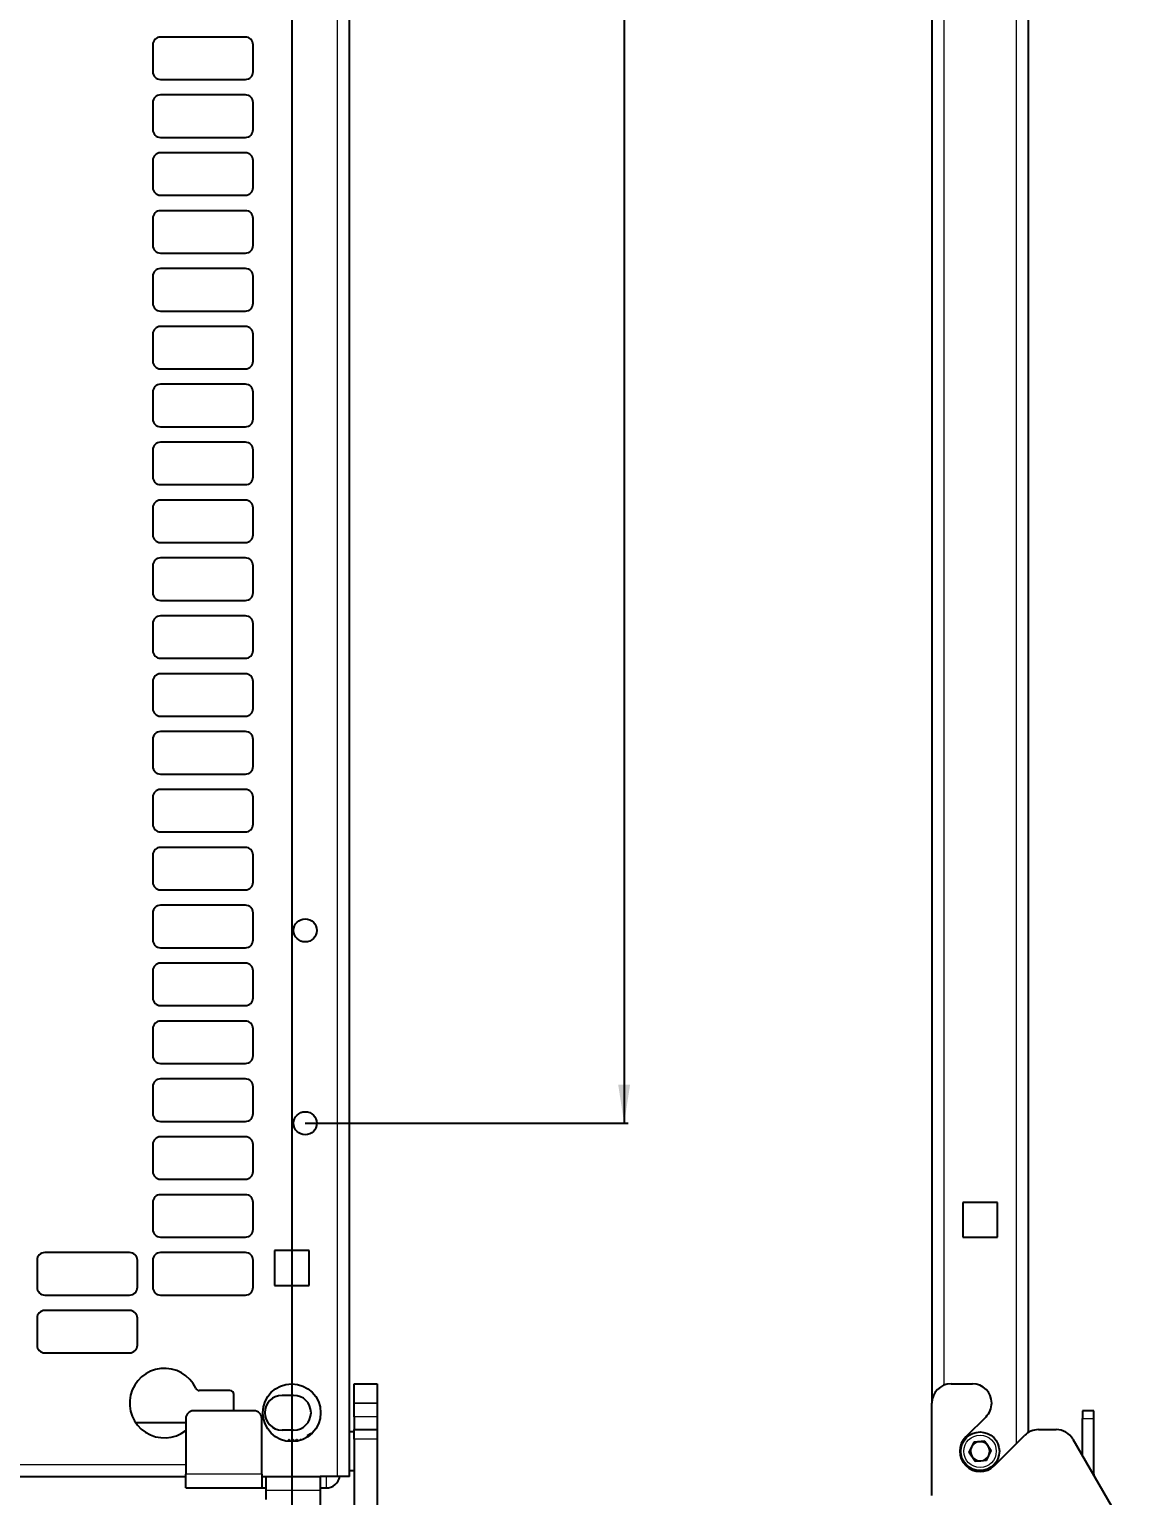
# Model space of a CAD drawing. Header units: millimetres. Extents: x -1019 to 1271, y -273 to 1986.
# Drawn here: x -110.3 to 179.3, y -71.8 to 308.2 of the extents above; entities that cross this region are included whole.
import ezdxf

# ---------------------------------------------------------------- set-up
doc = ezdxf.new("R2010")
doc.units = ezdxf.units.MM
doc.layers.add('FORMAT', color=7, linetype='Continuous')
doc.styles.add('SLDTEXTSTYLE0', font='TXT', dxfattribs={"width": 0.75})
doc.dimstyles.new('SLDDIMSTYLE0', dxfattribs={"dimtxt": 20, "dimasz": 10, "dimexe": 0, "dimexo": 0.0625, "dimgap": 5, "dimtad": 2, "dimdec": 1, "dimrnd": 1e-09, "dimzin": 12, "dimdsep": 46, "dimtxsty": 'SLDTEXTSTYLE0', "dimsah": 1, "dimcen": 0.09, "dimadec": 0, "dimazin": 3, "dimtfac": 1, "dimtofl": 0, "dimtmove": 0, "dimatfit": 3, "dimfxl": 0, "dimfrac": 2, "dimtolj": 1, "dimtzin": 12, "dimarcsym": 0})

# ---------------------------------------------------------------- blocks, each defined once
blk = doc.blocks.new('_D_2')
at = {"layer": 'FORMAT'}
for p, q in [((-38.78, 1724.75), (44.86, 1724.75)), ((43.86, 1724.75), (43.86, 24.75)), ((-38.78, 24.75), (44.86, 24.75))]:
    blk.add_line(p, q, dxfattribs=at)
for points in [[(43.86, 1724.75), (42.32, 1714.75), (45.4, 1714.75)], [(43.86, 24.75), (45.4, 34.75), (42.32, 34.75)]]:
    blk.add_solid(points, dxfattribs=at)
at = {"layer": 'FORMAT', "insert": (18.08, 845.19), "char_height": 20, "attachment_point": 1, "rotation": 90, "style": 'SLDTEXTSTYLE0'}
blk.add_mtext('1700', dxfattribs=at)
blk = doc.blocks.new('_D_4')
at = {"layer": 'FORMAT'}
for p, q in [((-898.29, 874.74), (-898.29, -124.75)), ((-42.29, 874.74), (-42.29, -124.75)), ((-898.29, -123.75), (-42.29, -123.75))]:
    blk.add_line(p, q, dxfattribs=at)
for points in [[(-898.29, -123.75), (-888.29, -125.29), (-888.29, -122.21)], [(-42.29, -123.75), (-52.29, -122.21), (-52.29, -125.29)]]:
    blk.add_solid(points, dxfattribs=at)
at = {"layer": 'FORMAT', "insert": (-492.46, -97.97), "char_height": 20, "attachment_point": 1, "style": 'SLDTEXTSTYLE0'}
blk.add_mtext('856', dxfattribs=at)

msp = doc.modelspace()

# ---------------------------------------------------------------- linework, layer by layer
at = {"color": 8, "linetype": 'Continuous', "lineweight": 18}
for p, q in [((-30.39, -66.75), (-30.39, 1816.25)), ((126.7, 1816.25), (126.7, -43.13)), ((145.5, -58.28), (145.5, 1816.25)), ((-20.14, -47.75), (-26.14, -47.75)), ((-26.14, -47.76), (-20.14, -47.76)), ((-20.14, -51.29), (-26.14, -51.29)), ((162.6, -51.75), (165.6, -51.75)), ((-20.14, -57.14), (-26.14, -57.14)), ((-870.34, -63.66), (-69.74, -63.66)), ((-50.04, -66.15), (-69.74, -66.15)), ((-33.39, -66.75), (-33.39, -69.75)), ((165.35, -66.15), (165.6, -66.15)), ((-49.04, -70.35), (-34.89, -70.35))]:
    msp.add_line(p, q, dxfattribs=at)
at = {"color": 7, "linetype": 'Continuous', "lineweight": 25}
for p, q in [((-27.29, -66.75), (-27.29, 1816.25)), ((148.6, 1816.25), (148.6, -55.38)), ((123.6, 1787.05), (123.6, -47.75)), ((-78.29, 304.25), (-78.29, 297.25)), ((-54.29, 306.25), (-76.29, 306.25)), ((-52.29, 297.25), (-52.29, 304.25)), ((-76.29, 295.25), (-54.29, 295.25)), ((-78.29, 289.25), (-78.29, 282.25)), ((-54.29, 291.25), (-76.29, 291.25)), ((-52.29, 282.25), (-52.29, 289.25)), ((-76.29, 280.25), (-54.29, 280.25)), ((-78.29, 274.25), (-78.29, 267.25)), ((-54.29, 276.25), (-76.29, 276.25)), ((-52.29, 267.25), (-52.29, 274.25)), ((-76.29, 265.25), (-54.29, 265.25)), ((-78.29, 259.25), (-78.29, 252.25)), ((-54.29, 261.25), (-76.29, 261.25)), ((-52.29, 252.25), (-52.29, 259.25)), ((-76.29, 250.25), (-54.29, 250.25)), ((-78.29, 244.25), (-78.29, 237.25)), ((-54.29, 246.25), (-76.29, 246.25)), ((-52.29, 237.25), (-52.29, 244.25)), ((-76.29, 235.25), (-54.29, 235.25)), ((-78.29, 229.25), (-78.29, 222.25)), ((-54.29, 231.25), (-76.29, 231.25)), ((-52.29, 222.25), (-52.29, 229.25)), ((-76.29, 220.25), (-54.29, 220.25)), ((-78.29, 214.25), (-78.29, 207.25)), ((-54.29, 216.25), (-76.29, 216.25)), ((-52.29, 207.25), (-52.29, 214.25)), ((-76.29, 205.25), (-54.29, 205.25)), ((-78.29, 199.25), (-78.29, 192.25)), ((-54.29, 201.25), (-76.29, 201.25)), ((-52.29, 192.25), (-52.29, 199.25)), ((-76.29, 190.25), (-54.29, 190.25)), ((-54.29, 186.25), (-76.29, 186.25)), ((-78.29, 184.25), (-78.29, 177.25)), ((-52.29, 177.25), (-52.29, 184.25)), ((-76.29, 175.25), (-54.29, 175.25)), ((-54.29, 171.25), (-76.29, 171.25)), ((-78.29, 169.25), (-78.29, 162.25)), ((-52.29, 162.25), (-52.29, 169.25)), ((-76.29, 160.25), (-54.29, 160.25)), ((-54.29, 156.25), (-76.29, 156.25)), ((-78.29, 154.25), (-78.29, 147.25)), ((-52.29, 147.25), (-52.29, 154.25)), ((-76.29, 145.25), (-54.29, 145.25)), ((-54.29, 141.25), (-76.29, 141.25)), ((-78.29, 139.25), (-78.29, 132.25)), ((-52.29, 132.25), (-52.29, 139.25)), ((-76.29, 130.25), (-54.29, 130.25)), ((-54.29, 126.25), (-76.29, 126.25)), ((-78.29, 124.25), (-78.29, 117.25)), ((-52.29, 117.25), (-52.29, 124.25)), ((-76.29, 115.25), (-54.29, 115.25)), ((-54.29, 111.25), (-76.29, 111.25)), ((-78.29, 109.25), (-78.29, 102.25)), ((-52.29, 102.25), (-52.29, 109.25)), ((-76.29, 100.25), (-54.29, 100.25)), ((-54.29, 96.25), (-76.29, 96.25)), ((-78.29, 94.25), (-78.29, 87.25)), ((-52.29, 87.25), (-52.29, 94.25)), ((-76.29, 85.25), (-54.29, 85.25)), ((-54.29, 81.25), (-76.29, 81.25)), ((-78.29, 79.25), (-78.29, 72.25)), ((-52.29, 72.25), (-52.29, 79.25)), ((-76.29, 70.25), (-54.29, 70.25)), ((-54.29, 66.25), (-76.29, 66.25)), ((-78.29, 64.25), (-78.29, 57.25)), ((-52.29, 57.25), (-52.29, 64.25)), ((-76.29, 55.25), (-54.29, 55.25)), ((-54.29, 51.25), (-76.29, 51.25)), ((-78.29, 49.25), (-78.29, 42.25)), ((-52.29, 42.25), (-52.29, 49.25)), ((-76.29, 40.25), (-54.29, 40.25)), ((-78.29, 34.25), (-78.29, 27.25)), ((-54.29, 36.25), (-76.29, 36.25)), ((-52.29, 27.25), (-52.29, 34.25)), ((-76.29, 25.25), (-54.29, 25.25)), ((-78.29, 19.25), (-78.29, 12.25)), ((-54.29, 21.25), (-76.29, 21.25)), ((-52.29, 12.25), (-52.29, 19.25)), ((-76.29, 10.25), (-54.29, 10.25)), ((-78.29, 4.25), (-78.29, -2.75)), ((-54.29, 6.25), (-76.29, 6.25)), ((-52.29, -2.75), (-52.29, 4.25)), ((140.6, 4.25), (131.6, 4.25)), ((131.6, 4.25), (131.6, -4.75)), ((140.6, -4.75), (140.6, 4.25)), ((-76.29, -4.75), (-54.29, -4.75)), ((131.6, -4.75), (140.6, -4.75)), ((-108.29, -10.75), (-108.29, -17.75)), ((-84.29, -8.75), (-106.29, -8.75)), ((-82.29, -17.75), (-82.29, -10.75)), ((-78.29, -10.75), (-78.29, -17.75)), ((-54.29, -8.75), (-76.29, -8.75)), ((-52.29, -17.75), (-52.29, -10.75)), ((-46.79, -8.25), (-46.79, -17.25)), ((-37.79, -8.25), (-46.79, -8.25)), ((-37.79, -17.25), (-37.79, -8.25)), ((-46.79, -17.25), (-37.79, -17.25)), ((-106.29, -19.75), (-84.29, -19.75)), ((-76.29, -19.75), (-54.29, -19.75)), ((-108.29, -25.75), (-108.29, -32.75)), ((-84.29, -23.75), (-106.29, -23.75)), ((-82.29, -32.75), (-82.29, -25.75)), ((-106.29, -34.75), (-84.29, -34.75)), ((-58.29, -44.51), (-66.24, -44.51)), ((-57.29, -49.75), (-57.29, -45.51)), ((-26.14, -42.75), (-20.14, -42.75)), ((-26.14, -47.75), (-26.14, -42.75)), ((-20.14, -42.75), (-20.14, -47.75)), ((128.6, -42.75), (134.1, -42.75)), ((-41.79, -45.75), (-44.79, -45.75)), ((-26.14, -47.75), (-26.14, -47.76)), ((-26.14, -51.29), (-26.14, -47.76)), ((-20.14, -47.75), (-20.14, -47.76)), ((-20.14, -47.76), (-20.14, -51.29)), ((123.6, -71.75), (123.6, -47.75)), ((139.1, -47.75), (139.1, -47.76)), ((-82.77, -52.76), (-69.74, -52.76)), ((-69.74, -51.75), (-69.74, -66.15)), ((-52.04, -49.75), (-67.74, -49.75)), ((-50.04, -66.15), (-50.04, -51.75)), ((-26.14, -51.29), (-26.14, -54.64)), ((-20.14, -51.29), (-20.14, -54.64)), ((137.63, -51.29), (132.39, -56.54)), ((162.6, -49.75), (162.6, -51.75)), ((165.6, -49.75), (162.6, -49.75)), ((162.6, -61.38), (162.6, -51.75)), ((165.6, -51.75), (165.6, -49.75)), ((165.6, -66.15), (165.6, -51.75)), ((-41.79, -54.75), (-44.79, -54.75)), ((-37.42, -55.75), (-38.29, -56.25)), ((-38.29, -56.25), (-38.29, -56.6)), ((-37.19, -55.75), (-37.42, -55.75)), ((-37.42, -55.75), (-37.42, -55.96)), ((-26.14, -55.25), (-27.29, -55.25)), ((-26.14, -54.64), (-20.14, -54.64)), ((-26.14, -57.14), (-26.14, -54.64)), ((-20.14, -54.64), (-20.14, -57.14)), ((139.81, -63.96), (147.67, -56.11)), ((151.2, -54.64), (155.82, -54.64)), ((-43.04, -57.25), (-43.29, -57.5)), ((-43.29, -57.5), (-43.29, -57.69)), ((-42.92, -57.25), (-43.04, -57.25)), ((-43.04, -57.25), (-43.04, -57.71)), ((-42.57, -57.75), (-42.92, -57.25)), ((-42.92, -57.25), (-42.92, -57.73)), ((-42.06, -57.25), (-42.41, -57.75)), ((-41.92, -57.25), (-42.06, -57.25)), ((-42.06, -57.25), (-42.06, -57.75)), ((-41.59, -57.72), (-41.92, -57.25)), ((-41.92, -57.25), (-41.92, -57.74)), ((-41.06, -57.25), (-41.37, -57.7)), ((-40.92, -57.25), (-41.06, -57.25)), ((-41.06, -57.25), (-41.06, -57.65)), ((-40.69, -57.58), (-40.92, -57.25)), ((-40.92, -57.25), (-40.92, -57.63)), ((-40.06, -57.25), (-40.2, -57.46)), ((-39.92, -57.25), (-40.06, -57.25)), ((-40.06, -57.25), (-40.06, -57.41)), ((-39.85, -57.35), (-39.92, -57.25)), ((-39.92, -57.25), (-39.92, -57.37)), ((-26.14, -57.14), (-26.14, -90.25)), ((-20.14, -57.14), (-20.14, -90.25)), ((134.46, -57.88), (133.22, -60.48)), ((134.86, -62.86), (133.22, -60.48)), ((137.34, -57.65), (134.46, -57.88)), ((137.34, -57.65), (138.98, -60.02)), ((137.74, -62.63), (138.98, -60.02)), ((160.15, -57.14), (179.27, -90.25)), ((137.74, -62.63), (134.86, -62.86)), ((-870.34, -66.76), (-69.74, -66.76)), ((-69.74, -69.75), (-69.74, -66.15)), ((-50.04, -66.15), (-50.04, -69.75)), ((-50.04, -66.75), (-49.04, -66.75)), ((-49.04, -66.75), (-49.04, -70.35)), ((-49.04, -66.75), (-34.89, -66.75)), ((-30.39, -66.75), (-34.89, -66.75)), ((-34.89, -66.75), (-34.89, -70.35)), ((-27.29, -66.75), (-30.39, -66.75)), ((-27.29, -65.25), (-26.14, -65.25)), ((165.6, -66.15), (165.58, -66.54)), ((-69.74, -69.75), (-50.04, -69.75)), ((-50.04, -69.75), (-49.04, -69.75)), ((-49.04, -70.35), (-49.04, -72.75)), ((-34.89, -69.75), (-33.39, -69.75)), ((-34.89, -70.35), (-34.89, -76.92))]:
    msp.add_line(p, q, dxfattribs=at)
for centre, radius in [((-38.79, 74.75), 3), ((-38.79, 24.75), 3), ((-42.29, -50.25), 7.5), ((136.1, -60.25), 5)]:
    msp.add_circle(centre, radius, dxfattribs=at)
at = {"color": 8, "linetype": 'Continuous', "lineweight": 18}
msp.add_circle((136.1, -60.25), 4.2, dxfattribs=at)
at = {"color": 7, "linetype": 'Continuous', "lineweight": 25}
for centre, radius, start, end in [((-76.29, 304.25), 2, 90, 180), ((-54.29, 304.25), 2, 0, 90), ((-76.29, 297.25), 2, 180, 270), ((-54.29, 297.25), 2, 270, 0), ((-76.29, 289.25), 2, 90, 180), ((-54.29, 289.25), 2, 0, 90), ((-76.29, 282.25), 2, 180, 270), ((-54.29, 282.25), 2, 270, 0), ((-76.29, 274.25), 2, 90, 180), ((-54.29, 274.25), 2, 0, 90), ((-76.29, 267.25), 2, 180, 270), ((-54.29, 267.25), 2, 270, 0), ((-76.29, 259.25), 2, 90, 180), ((-54.29, 259.25), 2, 0, 90), ((-76.29, 252.25), 2, 180, 270), ((-54.29, 252.25), 2, 270, 0), ((-76.29, 244.25), 2, 90, 180), ((-54.29, 244.25), 2, 0, 90), ((-76.29, 237.25), 2, 180, 270), ((-54.29, 237.25), 2, 270, 0), ((-76.29, 229.25), 2, 90, 180), ((-54.29, 229.25), 2, 0, 90), ((-76.29, 222.25), 2, 180, 270), ((-54.29, 222.25), 2, 270, 0), ((-76.29, 214.25), 2, 90, 180), ((-54.29, 214.25), 2, 0, 90), ((-76.29, 207.25), 2, 180, 270), ((-54.29, 207.25), 2, 270, 0), ((-76.29, 199.25), 2, 90, 180), ((-54.29, 199.25), 2, 0, 90), ((-76.29, 192.25), 2, 180, 270), ((-54.29, 192.25), 2, 270, 0), ((-76.29, 184.25), 2, 90, 180), ((-54.29, 184.25), 2, 0, 90), ((-76.29, 177.25), 2, 180, 270), ((-54.29, 177.25), 2, 270, 0), ((-76.29, 169.25), 2, 90, 180), ((-54.29, 169.25), 2, 0, 90), ((-76.29, 162.25), 2, 180, 270), ((-54.29, 162.25), 2, 270, 0), ((-76.29, 154.25), 2, 90, 180), ((-54.29, 154.25), 2, 0, 90), ((-76.29, 147.25), 2, 180, 270), ((-54.29, 147.25), 2, 270, 0), ((-76.29, 139.25), 2, 90, 180), ((-54.29, 139.25), 2, 0, 90), ((-76.29, 132.25), 2, 180, 270), ((-54.29, 132.25), 2, 270, 0), ((-76.29, 124.25), 2, 90, 180), ((-54.29, 124.25), 2, 0, 90), ((-76.29, 117.25), 2, 180, 270), ((-54.29, 117.25), 2, 270, 0), ((-76.29, 109.25), 2, 90, 180), ((-54.29, 109.25), 2, 0, 90), ((-76.29, 102.25), 2, 180, 270), ((-54.29, 102.25), 2, 270, 0), ((-76.29, 94.25), 2, 90, 180), ((-54.29, 94.25), 2, 0, 90), ((-76.29, 87.25), 2, 180, 270), ((-54.29, 87.25), 2, 270, 0), ((-76.29, 79.25), 2, 90, 180), ((-54.29, 79.25), 2, 0, 90), ((-76.29, 72.25), 2, 180, 270), ((-54.29, 72.25), 2, 270, 0), ((-76.29, 64.25), 2, 90, 180), ((-54.29, 64.25), 2, 0, 90), ((-76.29, 57.25), 2, 180, 270), ((-54.29, 57.25), 2, 270, 0), ((-76.29, 49.25), 2, 90, 180), ((-54.29, 49.25), 2, 0, 90), ((-76.29, 42.25), 2, 180, 270), ((-54.29, 42.25), 2, 270, 0), ((-76.29, 34.25), 2, 90, 180), ((-54.29, 34.25), 2, 0, 90), ((-76.29, 27.25), 2, 180, 270), ((-54.29, 27.25), 2, 270, 0), ((-76.29, 19.25), 2, 90, 180), ((-54.29, 19.25), 2, 0, 90), ((-76.29, 12.25), 2, 180, 270), ((-54.29, 12.25), 2, 270, 0), ((-76.29, 4.25), 2, 90, 180), ((-54.29, 4.25), 2, 0, 90), ((-76.29, -2.75), 2, 180, 270), ((-54.29, -2.75), 2, 270, 0), ((-106.29, -10.75), 2, 90, 180), ((-84.29, -10.75), 2, 0, 90), ((-76.29, -10.75), 2, 90, 180), ((-54.29, -10.75), 2, 0, 90), ((-106.29, -17.75), 2, 180, 270), ((-84.29, -17.75), 2, 270, 0), ((-76.29, -17.75), 2, 180, 270), ((-54.29, -17.75), 2, 270, 0), ((-106.29, -25.75), 2, 90, 180), ((-84.29, -25.75), 2, 0, 90), ((-106.29, -32.75), 2, 180, 270), ((-84.29, -32.75), 2, 270, 0), ((-75.29, -47.76), 9, 25.1507, 308.0731), ((-66.24, -43.51), 1, 205.1507, 270), ((-58.29, -45.51), 1, 0, 90), ((128.6, -47.75), 5, 90, 180), ((134.1, -47.75), 5, 0, 90), ((-44.79, -50.25), 4.5, 90, 270), ((-41.79, -50.25), 4.5, 270, 90), ((134.1, -47.76), 5, 315, 0), ((-67.74, -51.75), 2, 90, 180), ((-52.04, -51.75), 2, 0, 90), ((136.1, -60.25), 5.25, 135, 315), ((151.2, -59.64), 5, 90, 135), ((155.82, -59.64), 5, 30, 90), ((136.1, -60.25), 2.5, 154.5743, 214.5743), ((136.1, -60.25), 2.5, 94.5743, 154.5743), ((136.1, -60.25), 2.5, 34.5743, 94.5743), ((136.1, -60.25), 2.5, 334.5743, 34.5743), ((136.1, -60.25), 2.5, 214.5743, 274.5743), ((136.1, -60.25), 2.5, 274.5743, 334.5743), ((-33.39, -66.15), 3.6, 270, 350.4059)]:
    msp.add_arc(centre, radius, start, end, dxfattribs=at)

# ---------------------------------------------------------------- dimensions: what is measured, and where the dimension line sits
at = {"layer": 'FORMAT'}
for base, p1, p2, angle, picture, middle in [((43.86, 24.75), (-38.79, 1724.75), (-38.79, 24.75), 90, '_D_2', (43.86, 874.75)), ((-42.29, -123.75), (-898.29, 874.75), (-42.29, 874.75), 0, '_D_4', (-470.29, -123.75))]:
    dim = msp.add_linear_dim(base=base, p1=p1, p2=p2, angle=angle, dimstyle='SLDDIMSTYLE0', dxfattribs=at)
    dim.commit()
    dim.dimension.update_dxf_attribs({"geometry": picture, "text_midpoint": middle, "dimtype": 160})

doc.saveas('drawing.dxf')
